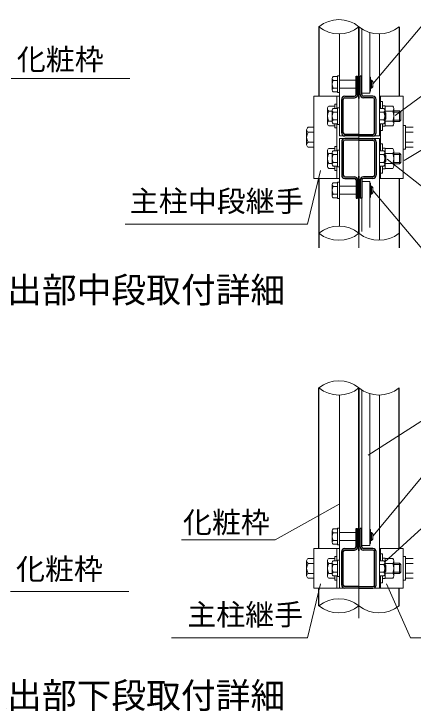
# Model space of a CAD drawing. Units: millimetres, scale not verified. Extents: x -4200 to 4200, y -2970 to 2970.
# Drawn here: x 2101 to 3004, y -1317 to 260 of the extents above; entities that cross this region are included whole.
import ezdxf
from ezdxf.enums import TextEntityAlignment as Align

# ---------------------------------------------------------------- set-up
doc = ezdxf.new("R2010")
doc.units = ezdxf.units.MM
doc.header["$LTSCALE"] = 10
doc.linetypes.add('USER1', pattern=[50.8, 31.75, -6.35, 6.35, -6.35])
for name, color, linetype, lineweight in [('0-1_D-TTL-TXT', 7, 'Continuous', 25), ('0-2_D-STR1', 1, 'Continuous', 25), ('0-3_D-STR3', 3, 'Continuous', 13), ('0-4_D-BMK', 2, 'USER1', 13), ('0-5_D-STR-DIM', 7, 'Continuous', 13), ('0-8_D-STR-TXT', 7, 'Continuous', 13), ('0-D_D-STR2', 7, 'Continuous', 13)]:
    doc.layers.add(name, color=color, linetype=linetype, lineweight=lineweight)
doc.styles.add('ＭＳ ゴシック', font='')
doc.styles.get('ＭＳ ゴシック').set_extended_font_data('MS Gothic')

msp = doc.modelspace()

# ---------------------------------------------------------------- linework, layer by layer
at = {"layer": '0-2_D-STR1'}
for p, q in [((2791.15, 231.4), (2791.15, 74.4)), ((2972.65, 231.4), (2972.65, 74.4)), ((2878.9, 78), (2878.9, 119.4)), ((2884.9, 78), (2884.9, 119.4)), ((2888.5, 119.4), (2884.9, 119.4)), ((2888.5, 78), (2888.5, 119.4)), ((2842.9, -8.4), (2842.9, 67.2)), ((2846.5, -8.4), (2846.5, 67.2)), ((2850.1, 74.4), (2871.7, 74.4)), ((2850.1, 70.8), (2871.7, 70.8)), ((2913.7, 74.4), (2892.1, 74.4)), ((2913.7, 70.8), (2892.1, 70.8)), ((2917.3, -8.4), (2917.3, 67.2)), ((2920.9, -8.4), (2920.9, 67.2)), ((2881.9, -12), (2850.1, -12)), ((2881.9, -15.6), (2850.1, -15.6)), ((2881.9, -12), (2913.7, -12)), ((2881.9, -15.6), (2913.7, -15.6)), ((2842.9, -28.8), (2842.9, -104.4)), ((2846.5, -28.8), (2846.5, -104.4)), ((2881.9, -21.6), (2850.1, -21.6)), ((2881.9, -25.2), (2850.1, -25.2)), ((2881.9, -21.6), (2913.7, -21.6)), ((2881.9, -25.2), (2913.7, -25.2)), ((2917.3, -28.8), (2917.3, -104.4)), ((2920.9, -28.8), (2920.9, -104.4)), ((2850.1, -108), (2871.7, -108)), ((2913.7, -108), (2892.1, -108)), ((2791.15, -111.6), (2791.15, -268.6)), ((2850.1, -111.6), (2871.7, -111.6)), ((2878.9, -115.2), (2878.9, -156.6)), ((2884.9, -115.2), (2884.9, -156.6)), ((2888.5, -115.2), (2888.5, -156.6)), ((2913.7, -111.6), (2892.1, -111.6)), ((2972.65, -111.6), (2972.65, -268.6)), ((2888.5, -156.6), (2884.9, -156.6)), ((2791.15, -948.87), (2791.15, -585.7)), ((2972.65, -948.87), (2972.65, -585.7)), ((2878.9, -945.27), (2878.9, -903.87)), ((2884.9, -945.27), (2884.9, -903.87)), ((2888.5, -903.87), (2884.9, -903.87)), ((2888.5, -945.27), (2888.5, -903.87)), ((2842.9, -1031.67), (2842.9, -956.07)), ((2846.5, -1031.67), (2846.5, -956.07)), ((2850.1, -948.87), (2871.7, -948.87)), ((2850.1, -952.47), (2871.7, -952.47)), ((2913.7, -948.87), (2892.1, -948.87)), ((2913.7, -952.47), (2892.1, -952.47)), ((2917.3, -1031.67), (2917.3, -956.07)), ((2920.9, -1031.67), (2920.9, -956.07)), ((2791.15, -1054.5), (2791.15, -1038.87)), ((2791.15, -1078.58), (2791.15, -1038.87)), ((2881.9, -1035.27), (2850.1, -1035.27)), ((2881.9, -1038.87), (2850.1, -1038.87)), ((2881.9, -1035.27), (2913.7, -1035.27)), ((2881.9, -1038.87), (2913.7, -1038.87)), ((2972.65, -1078.58), (2972.65, -1038.87))]:
    msp.add_line(p, q, dxfattribs=at)
for points in [[(2875.3, 78), (2875.3, 119.4), (2878.9, 119.4)], [(2875.3, -115.2), (2875.3, -156.6), (2878.9, -156.6)], [(2875.3, -945.27), (2875.3, -903.87), (2878.9, -903.87)]]:
    msp.add_lwpolyline(points, dxfattribs=at)
for centre, radius, start, end in [((2850.1, 67.2), 7.2, 90, 180), ((2850.1, 67.2), 3.6, 90, 180), ((2871.7, 78), 3.6, 270, 0), ((2871.7, 78), 7.2, 270, 0), ((2892.1, 78), 7.2, 180, 270), ((2892.1, 78), 3.6, 180, 270), ((2913.7, 67.2), 7.2, 0, 90), ((2913.7, 67.2), 3.6, 0, 90), ((2850.1, -8.4), 7.2, 180, 270), ((2850.1, -8.4), 3.6, 180, 270), ((2913.7, -8.4), 7.2, 270, 0), ((2913.7, -8.4), 3.6, 270, 0), ((2850.1, -28.8), 7.2, 90, 180), ((2850.1, -28.8), 3.6, 90, 180), ((2913.7, -28.8), 7.2, 0, 90), ((2913.7, -28.8), 3.6, 0, 90), ((2850.1, -104.4), 7.2, 180, 270), ((2850.1, -104.4), 3.6, 180, 270), ((2871.7, -115.2), 7.2, 0, 90), ((2892.1, -115.2), 7.2, 90, 180), ((2913.7, -104.4), 7.2, 270, 0), ((2913.7, -104.4), 3.6, 270, 0), ((2871.7, -115.2), 3.6, 0, 90), ((2892.1, -115.2), 3.6, 90, 180), ((2871.7, -945.27), 3.6, 270, 0), ((2871.7, -945.27), 7.2, 270, 0), ((2892.1, -945.27), 7.2, 180, 270), ((2892.1, -945.27), 3.6, 180, 270), ((2850.1, -956.07), 7.2, 90, 180), ((2850.1, -956.07), 3.6, 90, 180), ((2913.7, -956.07), 7.2, 0, 90), ((2913.7, -956.07), 3.6, 0, 90), ((2850.1, -1031.67), 7.2, 180, 270), ((2850.1, -1031.67), 3.6, 180, 270), ((2913.7, -1031.67), 7.2, 270, 0), ((2913.7, -1031.67), 3.6, 270, 0)]:
    msp.add_arc(centre, radius, start, end, dxfattribs=at)
at = {"layer": '0-3_D-STR3'}
for p, q in [((2928.1, 215.34), (2928.1, -15.6)), ((2821.3, 114.39), (2821.3, 88.41)), ((2823.76, 118.65), (2833.3, 118.65)), ((2833.3, 120.15), (2833.3, 82.65)), ((2833.3, 120.15), (2838.1, 120.15)), ((2833.3, 118.65), (2833.3, 84.15)), ((2833.3, 118.65), (2833.3, 84.15)), ((2838.1, 120.15), (2838.1, 82.65)), ((2838.1, 118.65), (2838.1, 84.15)), ((2838.1, 110.4), (2875.3, 110.4)), ((2878.9, 110.4), (2881.3, 110.4)), ((2882.5, 110.4), (2884.9, 110.4)), ((2888.5, 119.4), (2888.5, 120.15)), ((2908.3, 88.41), (2908.3, 114.39)), ((2908.3, 110.4), (2910.1, 110.4)), ((2910.1, 92.4), (2910.1, 110.4)), ((2913.1, 107.4), (2910.1, 110.4)), ((2823.76, 110.14), (2833.3, 110.14)), ((2908.3, 107.4), (2913.1, 107.4)), ((2913.1, 95.4), (2910.1, 92.4)), ((2913.1, 95.4), (2913.1, 107.4)), ((2823.76, 92.67), (2833.3, 92.67)), ((2823.76, 84.15), (2833.3, 84.15)), ((2833.3, 82.65), (2838.1, 82.65)), ((2838.1, 92.4), (2875.3, 92.4)), ((2878.9, 92.4), (2881.3, 92.4)), ((2882.5, 92.4), (2884.9, 92.4)), ((2908.3, 92.4), (2910.1, 92.4)), ((2838.1, 74.4), (2780.05, 74.4)), ((2831.8, 74.4), (2831.8, 46.65)), ((2930.5, 74.4), (2930.5, 46.65)), ((2813.74, 51.9), (2827, 51.9)), ((2827, 56.4), (2827, 46.65)), ((2831.8, 56.4), (2827, 56.4)), ((2833.3, 48.15), (2833.3, 10.65)), ((2833.3, 48.15), (2838.1, 48.15)), ((2838.1, 48.15), (2838.1, 10.65)), ((2930.5, 62.4), (2935.3, 62.4)), ((2930.5, 62.4), (2935.3, 62.4)), ((2935.3, 46.65), (2935.3, 62.4)), ((2935.3, 52.5), (2941.3, 52.5)), ((2937.7, 52.5), (2941.3, 52.5)), ((2941.3, 46.65), (2941.3, 52.5)), ((2941.3, 37.61), (2941.3, 52.5)), ((2941.3, 51.9), (2958.7, 51.9)), ((2810.5, 46.29), (2810.5, 12.52)), ((2813.74, 40.68), (2821.3, 40.68)), ((2821.3, 42.39), (2821.3, 16.41)), ((2823.76, 46.65), (2833.3, 46.65)), ((2823.76, 38.14), (2833.3, 38.14)), ((2833.3, 46.65), (2833.3, 12.15)), ((2833.3, 46.65), (2833.3, 12.15)), ((2833.3, 46.65), (2833.3, 12.15)), ((2838.1, 46.65), (2838.1, 12.15)), ((2938.24, 46.65), (2928.1, 46.65)), ((2938.24, 38.14), (2928.1, 38.14)), ((2940.7, 42.39), (2940.7, 16.41)), ((2940.7, 38.21), (2943.1, 35.81)), ((2941.3, 40.65), (2958.7, 40.65)), ((2960.8, 46.74), (2960.8, 12.1)), ((2974, 41.4), (2960.8, 41.4)), ((2960.8, 38.4), (2977, 38.4)), ((2974, 41.4), (2977, 38.4)), ((2974, 41.4), (2974, 17.4)), ((2977, 38.4), (2977, 20.4)), ((2813.74, 18.13), (2821.3, 18.13)), ((2823.76, 20.67), (2833.3, 20.67)), ((2938.24, 20.67), (2928.1, 20.67)), ((2940.7, 23), (2943.1, 23)), ((2940.7, 20.6), (2943.1, 23)), ((2941.3, 6.3), (2941.3, 21.2)), ((2941.3, 18.15), (2958.7, 18.15)), ((2960.8, 20.4), (2977, 20.4)), ((2974, 17.4), (2960.8, 17.4)), ((2974, 17.4), (2977, 20.4)), ((2766.79, 3.9), (2780.05, 3.9)), ((2813.74, 6.9), (2827, 6.9)), ((2823.76, 12.15), (2833.3, 12.15)), ((2827, 12.15), (2827, 2.4)), ((2831.8, 2.4), (2827, 2.4)), ((2831.8, 12.15), (2831.8, -49.35)), ((2833.3, 10.65), (2838.1, 10.65)), ((2938.24, 12.15), (2928.1, 12.15)), ((2930.5, 12.15), (2930.5, -49.35)), ((2935.3, -3.6), (2935.3, 12.15)), ((2935.3, 6.3), (2941.3, 6.3)), ((2937.7, 6.3), (2941.3, 6.3)), ((2941.3, 6.3), (2941.3, 12.15)), ((2941.3, 6.9), (2958.7, 6.9)), ((2982.25, 8.4), (2982.25, -45.6)), ((2987.05, 3.9), (2987.05, -41.1)), ((2987.05, 3.9), (3004.45, 3.9)), ((2763.55, -1.71), (2763.55, -35.48)), ((2766.79, -7.32), (2780.05, -7.32)), ((2930.5, -3.6), (2935.3, -3.6)), ((2987.05, -7.35), (3004.45, -7.35)), ((2766.79, -29.87), (2780.05, -29.87)), ((2831.8, -21.6), (2831.8, -49.35)), ((2838.1, -21.6), (2928.1, -21.6)), ((2838.1, -21.6), (2838.1, -219.64)), ((2928.1, -21.6), (2928.1, -251.77)), ((2987.05, -29.85), (3004.45, -29.85)), ((2766.79, -41.1), (2780.05, -41.1)), ((2813.74, -44.1), (2827, -44.1)), ((2827, -39.6), (2827, -49.35)), ((2831.8, -39.6), (2827, -39.6)), ((2930.5, -33.6), (2935.3, -33.6)), ((2930.5, -33.6), (2935.3, -33.6)), ((2935.3, -49.35), (2935.3, -33.6)), ((2935.3, -43.5), (2941.3, -43.5)), ((2937.7, -43.5), (2941.3, -43.5)), ((2941.3, -49.35), (2941.3, -43.5)), ((2941.3, -58.39), (2941.3, -43.5)), ((2941.3, -44.1), (2958.7, -44.1)), ((2987.05, -45.6), (2982.25, -45.6)), ((2987.05, -41.1), (3004.45, -41.1)), ((2810.5, -49.71), (2810.5, -83.48)), ((2813.74, -55.32), (2821.3, -55.32)), ((2821.3, -53.61), (2821.3, -79.59)), ((2823.76, -49.35), (2833.3, -49.35)), ((2823.76, -57.86), (2833.3, -57.86)), ((2833.3, -47.85), (2833.3, -85.35)), ((2833.3, -47.85), (2838.1, -47.85)), ((2833.3, -49.35), (2833.3, -83.85)), ((2833.3, -49.35), (2833.3, -83.85)), ((2833.3, -49.35), (2833.3, -83.85)), ((2838.1, -47.85), (2838.1, -85.35)), ((2838.1, -49.35), (2838.1, -83.85)), ((2938.24, -49.35), (2928.1, -49.35)), ((2938.24, -57.86), (2928.1, -57.86)), ((2940.7, -53.61), (2940.7, -79.59)), ((2940.7, -57.79), (2943.1, -60.19)), ((2941.3, -55.35), (2958.7, -55.35)), ((2960.8, -49.26), (2960.8, -83.9)), ((2974, -54.6), (2960.8, -54.6)), ((2960.8, -57.6), (2977, -57.6)), ((2974, -54.6), (2977, -57.6)), ((2974, -54.6), (2974, -78.6)), ((2977, -57.6), (2977, -75.6)), ((2813.74, -77.87), (2821.3, -77.87)), ((2823.76, -75.33), (2833.3, -75.33)), ((2938.24, -75.33), (2928.1, -75.33)), ((2940.7, -73), (2943.1, -73)), ((2940.7, -75.4), (2943.1, -73)), ((2941.3, -89.7), (2941.3, -74.8)), ((2941.3, -77.85), (2958.7, -77.85)), ((2960.8, -75.6), (2977, -75.6)), ((2974, -78.6), (2960.8, -78.6)), ((2974, -78.6), (2977, -75.6)), ((2813.74, -89.1), (2827, -89.1)), ((2823.76, -83.85), (2833.3, -83.85)), ((2827, -83.85), (2827, -93.6)), ((2831.8, -93.6), (2827, -93.6)), ((2831.8, -83.85), (2831.8, -111.6)), ((2831.8, -83.85), (2831.8, -111.6)), ((2833.3, -85.35), (2838.1, -85.35)), ((2938.24, -83.85), (2928.1, -83.85)), ((2930.5, -83.85), (2930.5, -111.6)), ((2935.3, -99.6), (2935.3, -83.85)), ((2935.3, -89.7), (2941.3, -89.7)), ((2937.7, -89.7), (2941.3, -89.7)), ((2941.3, -89.7), (2941.3, -83.85)), ((2941.3, -89.1), (2958.7, -89.1)), ((2930.5, -99.6), (2935.3, -99.6)), ((2821.3, -125.61), (2821.3, -151.59)), ((2823.76, -121.35), (2833.3, -121.35)), ((2833.3, -119.85), (2833.3, -157.35)), ((2833.3, -119.85), (2838.1, -119.85)), ((2833.3, -121.35), (2833.3, -155.85)), ((2833.3, -121.35), (2833.3, -155.85)), ((2838.1, -119.85), (2838.1, -157.35)), ((2838.1, -121.35), (2838.1, -155.85)), ((2908.3, -125.61), (2908.3, -151.59)), ((2982.25, -111.6), (2928.1, -111.6)), ((2823.76, -129.86), (2833.3, -129.86)), ((2838.1, -129.6), (2875.3, -129.6)), ((2878.9, -129.6), (2881.3, -129.6)), ((2882.5, -129.6), (2884.9, -129.6)), ((2908.3, -129.6), (2910.1, -129.6)), ((2910.1, -129.6), (2910.1, -147.6)), ((2913.1, -132.6), (2910.1, -129.6)), ((2913.1, -132.6), (2913.1, -144.6)), ((2823.76, -147.33), (2833.3, -147.33)), ((2823.76, -155.85), (2833.3, -155.85)), ((2833.3, -157.35), (2838.1, -157.35)), ((2838.1, -147.6), (2875.3, -147.6)), ((2878.9, -147.6), (2881.3, -147.6)), ((2882.5, -147.6), (2884.9, -147.6)), ((2888.5, -156.6), (2888.5, -157.35)), ((2908.3, -144.6), (2913.1, -144.6)), ((2908.3, -147.6), (2910.1, -147.6)), ((2913.1, -144.6), (2910.1, -147.6)), ((2838.1, -1038.87), (2838.1, -601.76)), ((2928.1, -1038.87), (2928.1, -601.77)), ((2821.3, -908.88), (2821.3, -934.87)), ((2823.76, -904.62), (2833.3, -904.62)), ((2823.76, -913.14), (2833.3, -913.14)), ((2833.3, -903.12), (2833.3, -940.62)), ((2833.3, -903.12), (2838.1, -903.12)), ((2833.3, -904.62), (2833.3, -939.12)), ((2833.3, -904.62), (2833.3, -939.12)), ((2838.1, -903.12), (2838.1, -940.62)), ((2838.1, -904.62), (2838.1, -939.12)), ((2838.1, -912.87), (2875.3, -912.87)), ((2878.9, -912.87), (2881.3, -912.87)), ((2882.5, -912.87), (2884.9, -912.87)), ((2888.5, -940.62), (2888.5, -903.12)), ((2908.3, -934.87), (2908.3, -908.88)), ((2908.3, -912.87), (2910.1, -912.87)), ((2908.3, -912.87), (2910.1, -912.87)), ((2910.1, -930.87), (2910.1, -912.87)), ((2913.1, -915.87), (2910.1, -912.87)), ((2908.3, -915.87), (2913.1, -915.87)), ((2913.1, -927.87), (2910.1, -930.87)), ((2913.1, -927.87), (2913.1, -915.87)), ((2823.76, -930.61), (2833.3, -930.61)), ((2823.76, -939.12), (2833.3, -939.12)), ((2833.3, -940.62), (2838.1, -940.62)), ((2838.1, -930.87), (2875.3, -930.87)), ((2878.9, -930.87), (2881.3, -930.87)), ((2882.5, -930.87), (2884.9, -930.87)), ((2908.3, -930.87), (2910.1, -930.87)), ((2908.3, -930.87), (2910.1, -930.87)), ((2831.8, -976.62), (2831.8, -948.87)), ((2928.1, -948.87), (2982.25, -948.87)), ((2930.5, -948.87), (2930.5, -976.62)), ((2930.5, -960.87), (2935.3, -960.87)), ((2930.5, -960.87), (2935.3, -960.87)), ((2935.3, -976.62), (2935.3, -960.87)), ((2982.25, -948.87), (2982.25, -1038.87)), ((2763.55, -976.99), (2763.55, -1010.76)), ((2766.79, -971.37), (2780.05, -971.37)), ((2810.5, -976.99), (2810.5, -1010.76)), ((2813.74, -971.37), (2827, -971.37)), ((2823.76, -976.62), (2833.3, -976.62)), ((2827, -966.87), (2827, -976.62)), ((2831.8, -966.87), (2827, -966.87)), ((2833.3, -975.12), (2833.3, -1012.62)), ((2833.3, -975.12), (2838.1, -975.12)), ((2833.3, -976.62), (2833.3, -1011.12)), ((2833.3, -976.62), (2833.3, -1011.12)), ((2833.3, -976.62), (2833.3, -1011.12)), ((2838.1, -975.12), (2838.1, -1012.62)), ((2838.1, -976.62), (2838.1, -1011.12)), ((2938.24, -976.62), (2928.1, -976.62)), ((2935.3, -970.77), (2941.3, -970.77)), ((2937.7, -970.77), (2941.3, -970.77)), ((2941.3, -976.62), (2941.3, -970.77)), ((2941.3, -985.67), (2941.3, -970.77)), ((2941.3, -971.37), (2958.7, -971.37)), ((2960.8, -976.54), (2960.8, -1011.18)), ((2982.25, -966.87), (2982.25, -1020.87)), ((2987.05, -971.37), (2987.05, -1016.37)), ((2987.05, -971.37), (3004.45, -971.37)), ((2766.79, -982.6), (2780.05, -982.6)), ((2813.74, -982.6), (2821.3, -982.6)), ((2821.3, -980.88), (2821.3, -1006.86)), ((2823.76, -985.14), (2833.3, -985.14)), ((2938.24, -985.14), (2928.1, -985.14)), ((2940.7, -980.88), (2940.7, -1006.86)), ((2940.7, -985.07), (2943.1, -987.47)), ((2941.3, -982.62), (2958.7, -982.62)), ((2974, -981.87), (2960.8, -981.87)), ((2960.8, -984.87), (2977, -984.87)), ((2974, -981.87), (2977, -984.87)), ((2974, -981.87), (2974, -1005.87)), ((2977, -984.87), (2977, -1002.87)), ((2987.05, -982.62), (3004.45, -982.62)), ((2766.79, -1005.15), (2780.05, -1005.15)), ((2813.74, -1005.15), (2821.3, -1005.15)), ((2823.76, -1002.61), (2833.3, -1002.61)), ((2938.24, -1002.61), (2928.1, -1002.61)), ((2940.7, -1000.28), (2943.1, -1000.28)), ((2940.7, -1002.68), (2943.1, -1000.28)), ((2941.3, -1016.97), (2941.3, -1002.08)), ((2941.3, -1005.12), (2958.7, -1005.12)), ((2960.8, -1002.87), (2977, -1002.87)), ((2974, -1005.87), (2960.8, -1005.87)), ((2974, -1005.87), (2977, -1002.87)), ((2987.05, -1005.12), (3004.45, -1005.12)), ((2766.79, -1016.37), (2780.05, -1016.37)), ((2813.74, -1016.37), (2827, -1016.37)), ((2823.76, -1011.12), (2833.3, -1011.12)), ((2827, -1011.12), (2827, -1020.87)), ((2831.8, -1020.87), (2827, -1020.87)), ((2831.8, -1038.87), (2831.8, -1011.12)), ((2833.3, -1012.62), (2838.1, -1012.62)), ((2938.24, -1011.12), (2928.1, -1011.12)), ((2930.5, -1011.12), (2930.5, -1038.87)), ((2935.3, -1026.87), (2935.3, -1011.12)), ((2935.3, -1016.97), (2941.3, -1016.97)), ((2937.7, -1016.97), (2941.3, -1016.97)), ((2941.3, -1016.97), (2941.3, -1011.12)), ((2941.3, -1016.37), (2958.7, -1016.37)), ((2987.05, -1020.87), (2982.25, -1020.87)), ((2987.05, -1016.37), (3004.45, -1016.37)), ((2838.1, -1038.87), (2982.25, -1038.87)), ((2930.5, -1026.87), (2935.3, -1026.87))]:
    msp.add_line(p, q, dxfattribs=at)
for points in [[(2906.49, 218.39), (2906.49, 81.15), (2888.5, 81.15), (2888.5, 226.65)], [(2838.1, 215.34), (2838.1, -15.6), (2928.1, -15.6)], [(2908.3, 95.4), (2913.1, 95.4), (2913.1, 107.4)], [(2838.1, 74.4), (2780.05, 74.4), (2780.05, -111.6), (2838.1, -111.6)], [(2928.1, 74.4), (2982.25, 74.4), (2982.25, -111.6)], [(2940.7, 35.81), (2943.1, 35.81), (2943.1, 23)], [(2987.05, -45.6), (2987.05, 8.4), (2982.25, 8.4)], [(2940.7, -60.19), (2943.1, -60.19), (2943.1, -73)], [(2906.49, -223.05), (2906.49, -118.35), (2888.5, -118.35), (2888.5, -231.72)], [(2908.3, -132.6), (2913.1, -132.6), (2913.1, -144.6)], [(2906.49, -598.71), (2906.49, -942.12), (2888.5, -942.12), (2888.5, -590.46)], [(2908.3, -927.87), (2913.1, -927.87), (2913.1, -915.87)], [(2838.1, -1038.87), (2780.05, -1038.87), (2780.05, -948.87), (2838.1, -948.87)], [(2987.05, -1020.87), (2987.05, -966.87), (2982.25, -966.87)], [(2940.7, -987.47), (2943.1, -987.47), (2943.1, -1000.28)]]:
    msp.add_lwpolyline(points, dxfattribs=at)
for centre, radius, start, end in [((2826.22, 114.39), 4.92, 120, 240), ((2903.38, 114.39), 4.92, 309.18902, 50.81098), ((2838.03, 101.4), 16.73, 148.543, 211.457), ((2891.57, 101.4), 16.73, 333.09988, 26.90012), ((2826.22, 88.41), 4.92, 120, 240), ((2903.38, 88.41), 4.92, 309.18902, 50.81098), ((2816.98, 46.29), 6.48, 120, 240), ((2952.27, 46.28), 8.55, 318.83491, 41.16509), ((2831.74, 29.4), 21.24, 147.93138, 212.06862), ((2826.22, 42.39), 4.92, 120, 240), ((2838.03, 29.4), 16.73, 148.543, 211.457), ((2935.78, 42.39), 4.92, 300, 60), ((2923.97, 29.4), 16.73, 328.543, 31.457), ((2929.62, 29.4), 31.18, 338.85295, 21.14705), ((2816.98, 12.52), 6.48, 120, 240), ((2826.22, 16.41), 4.92, 120, 240), ((2935.78, 16.41), 4.92, 300, 60), ((2952.26, 12.53), 8.55, 318.86505, 41.13495), ((2770.03, -1.71), 6.48, 120, 240), ((2784.79, -18.6), 21.24, 147.93138, 212.06862), ((2770.03, -35.48), 6.48, 120, 240), ((2816.98, -49.71), 6.48, 120, 240), ((2952.27, -49.72), 8.55, 318.83491, 41.16509), ((2831.74, -66.6), 21.24, 147.93138, 212.06862), ((2826.22, -53.61), 4.92, 120, 240), ((2838.03, -66.6), 16.73, 148.543, 211.457), ((2935.78, -53.61), 4.92, 300, 60), ((2923.97, -66.6), 16.73, 328.543, 31.457), ((2929.62, -66.6), 31.18, 338.85295, 21.14705), ((2816.98, -83.48), 6.48, 120, 240), ((2826.22, -79.59), 4.92, 120, 240), ((2935.78, -79.59), 4.92, 300, 60), ((2952.26, -83.47), 8.55, 318.86505, 41.13495), ((2826.22, -125.61), 4.92, 120, 240), ((2903.38, -125.61), 4.92, 309.18902, 50.81098), ((2838.03, -138.6), 16.73, 148.543, 211.457), ((2891.57, -138.6), 16.73, 333.09988, 26.90012), ((2826.22, -151.59), 4.92, 120, 240), ((2903.38, -151.59), 4.92, 309.18902, 50.81098), ((2826.22, -908.88), 4.92, 120, 240), ((2838.03, -921.87), 16.73, 148.543, 211.457), ((2903.38, -908.88), 4.92, 309.18902, 50.81098), ((2891.57, -921.87), 16.73, 333.09988, 26.90012), ((2826.22, -934.87), 4.92, 120, 240), ((2903.38, -934.87), 4.92, 309.18902, 50.81098), ((2770.03, -976.99), 6.48, 120, 240), ((2816.98, -976.99), 6.48, 120, 240), ((2826.22, -980.88), 4.92, 120, 240), ((2935.78, -980.88), 4.92, 300, 60), ((2952.27, -977), 8.55, 318.83491, 41.16509), ((2784.79, -993.87), 21.24, 147.93138, 212.06862), ((2831.74, -993.87), 21.24, 147.93138, 212.06862), ((2838.03, -993.87), 16.73, 148.543, 211.457), ((2923.97, -993.87), 16.73, 328.543, 31.457), ((2929.62, -993.87), 31.18, 338.85295, 21.14705), ((2770.03, -1010.76), 6.48, 120, 240), ((2816.98, -1010.76), 6.48, 120, 240), ((2826.22, -1006.86), 4.92, 120, 240), ((2935.78, -1006.86), 4.92, 300, 60), ((2952.26, -1010.75), 8.55, 318.86505, 41.13495)]:
    msp.add_arc(centre, radius, start, end, dxfattribs=at)
at = {"layer": '0-4_D-BMK'}
for p, q in [((2881.9, 231.4), (2881.9, -236.65)), ((2881.9, 231.4), (2881.9, -236.65)), ((2881.9, -268.6), (2881.9, 231.4)), ((2881.9, -268.6), (2881.9, 231.4)), ((2881.9, -1106.22), (2881.9, -585.7)), ((2881.9, -1106.22), (2881.9, -585.7))]:
    msp.add_line(p, q, dxfattribs=at)
at = {"layer": '0-5_D-STR-DIM'}
for centre, start, end in [((2836.53, 175.42), 50.97549, 129.02451), ((2836.53, 287.39), 230.97549, 309.02451), ((2927.28, 287.39), 230.97549, 309.02451), ((2836.53, -291.68), 50.97549, 129.02451), ((2836.53, -179.71), 230.97549, 309.02451), ((2927.28, -179.71), 230.97549, 309.02451), ((2836.53, -641.68), 50.97549, 129.02451), ((2836.53, -529.71), 230.97549, 309.02451), ((2927.28, -529.71), 230.97549, 309.02451), ((2836.53, -1134.57), 50.97549, 129.02451), ((2836.53, -1022.6), 230.97549, 309.02451), ((2927.28, -1022.6), 230.97549, 309.02451)]:
    msp.add_arc(centre, 72.06, start, end, dxfattribs=at)
at = {"layer": '0-8_D-STR-TXT'}
for p, q in [((3046.9, 260.41), (2914.39, 102.93)), ((2094.85, 114), (2362.92, 114)), ((3064.11, 104.45), (2963.61, 30.59)), ((3087.39, -9.02), (2983.97, -70.85)), ((3056.8, -155.39), (2945.5, -67.82)), ((2765.49, -215.29), (2795.01, -93.78)), ((3046.9, -297.61), (2914.39, -140.13)), ((2765.49, -215.29), (2352.98, -215.29)), ((3050.55, -643.25), (2902.72, -737.9)), ((3043.9, -762.86), (2914.37, -920.33)), ((2691.92, -929.42), (2837.45, -848.41)), ((3043.9, -884.77), (2939.78, -979.54)), ((2691.92, -929.42), (2480.24, -929.42)), ((2765.49, -1150.72), (2795.01, -1029.21)), ((2998.32, -1150.72), (2944.24, -1029.09)), ((2093.04, -1046.33), (2361.11, -1046.33)), ((2765.49, -1150.72), (2457.87, -1150.72)), ((2998.32, -1150.72), (3305.93, -1150.72))]:
    msp.add_line(p, q, dxfattribs=at)
at = {"layer": '0-D_D-STR2'}
for p, q in [((2881.3, 69.15), (2881.3, 230.92)), ((2882.5, 69.15), (2882.5, 230.92)), ((2882.5, 69.15), (2881.3, 69.15)), ((2881.3, -106.35), (2881.3, -236.18)), ((2882.5, -106.35), (2881.3, -106.35)), ((2882.5, -106.35), (2882.5, -237.11)), ((2881.3, -954.12), (2881.3, -586.18)), ((2882.5, -954.12), (2882.5, -586.18)), ((2882.5, -954.12), (2881.3, -954.12))]:
    msp.add_line(p, q, dxfattribs=at)

# ---------------------------------------------------------------- texts
at = {"layer": '0-1_D-TTL-TXT', "style": 'ＭＳ ゴシック'}
for s, p in [('張出部中段取付詳細', (2006.68, -410.21)), ('張出部下段取付詳細', (2006.68, -1327.58))]:
    msp.add_text(s, height=57.7, dxfattribs=at).set_placement(p, align=Align.BOTTOM_LEFT)
at = {"layer": '0-8_D-STR-TXT', "style": 'ＭＳ ゴシック'}
for s, p in [('化粧枠', (2107.4, 118.87)), ('主柱中段継手', (2363.23, -201.54)), ('化粧枠', (2483.42, -928.35)), ('化粧枠', (2105.59, -1034.18)), ('主柱継手', (2493.23, -1136.97))]:
    msp.add_text(s, height=48.09, dxfattribs=at).set_placement(p, align=Align.BOTTOM_LEFT)

doc.saveas('drawing.dxf')
